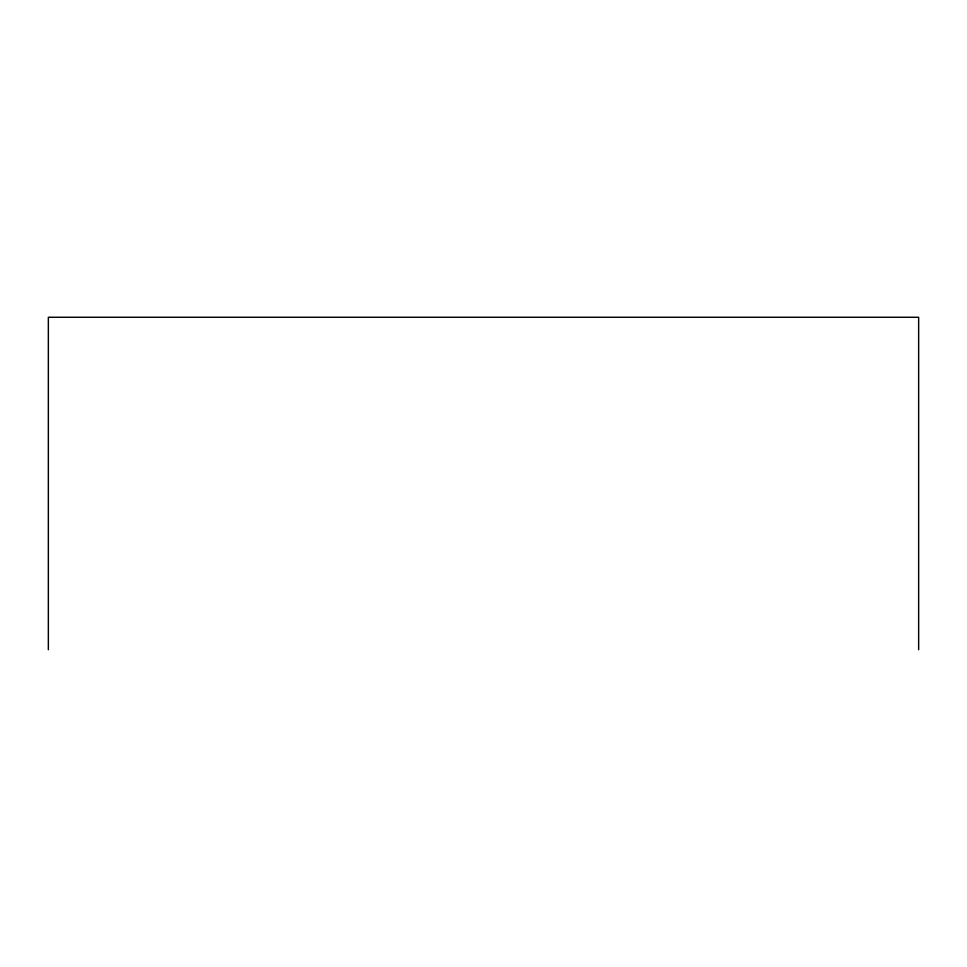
<?xml version="1.0" encoding="UTF-8"?>
<svg xmlns="http://www.w3.org/2000/svg" width="967" height="967" viewBox="0 0 967 967"><rect width="100%" height="100%" fill="white"/><g stroke="black" fill="none" stroke-linecap="round" stroke-linejoin="round"><path stroke-width="1.45" d="M918.65 649.727L918.65 317.273L48.35 317.273L48.35 649.727"/></g></svg>
